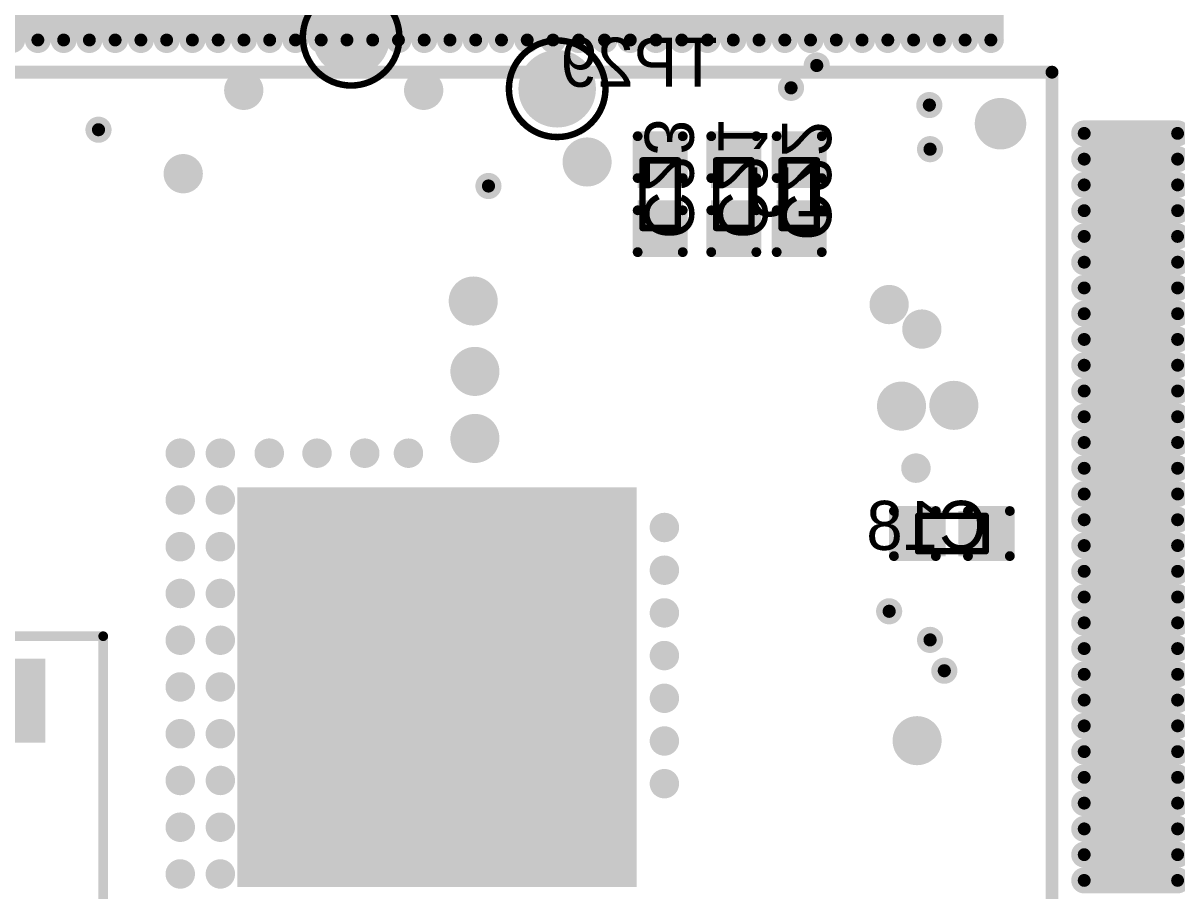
# Model space of a CAD drawing. Extents: x 722 to 1072, y 754 to 1061.
# Drawn here: x 752.07 to 769.99, y 1024.34 to 1037.82 of the extents above; entities that cross this region are included whole.
import ezdxf

# ---------------------------------------------------------------- set-up
doc = ezdxf.new("R2010")
doc.units = 0
doc.layers.get('0').update_dxf_attribs({"linetype": 'CONTINUOUS'})
for name, color, linetype in [('BOTTOMOVERLAY', 54, 'CONTINUOUS'), ('BOTTOMPASTE', 16, 'CONTINUOUS'), ('BOTTOMSOLDER', 6, 'CONTINUOUS'), ('MECHANICAL13', 56, 'CONTINUOUS'), ('MULTILAYER', 9, 'CONTINUOUS'), ('PADHOLELAYER', 156, 'CONTINUOUS'), ('TOPOVERLAY', 2, 'CONTINUOUS'), ('TOPPASTE', 8, 'CONTINUOUS'), ('TOPSOLDER', 216, 'CONTINUOUS'), ('VIAHOLELAYER', 16, 'CONTINUOUS')]:
    doc.layers.add(name, color=color, linetype=linetype)

# ---------------------------------------------------------------- blocks, each defined once
blk = doc.blocks.new('C_0402_B_120')
at = {"layer": 'BOTTOMOVERLAY', "const_width": 0.152}
for points in [[(-0.25, 0.35), (-0.9, 0.35)], [(-0.9, 0.35), (-0.9, -0.35)], [(0.9, 0.35), (0.25, 0.35)], [(0.9, 0.35), (0.9, -0.35)], [(-0.25, -0.35), (-0.9, -0.35)], [(0.9, -0.35), (0.25, -0.35)]]:
    blk.add_lwpolyline(points, dxfattribs=at)
at = {"layer": 'BOTTOMOVERLAY', "const_width": 0.0762}
for points in [[(-0.938, 0.35, 1), (-0.862, 0.35, 1)], [(-0.938, 0.35, 1), (-0.862, 0.35, 1)], [(-0.288, 0.35, 1), (-0.212, 0.35, 1)], [(0.212, 0.35, 1), (0.288, 0.35, 1)], [(0.862, 0.35, 1), (0.938, 0.35, 1)], [(0.862, 0.35, 1), (0.938, 0.35, 1)], [(-0.938, -0.35, 1), (-0.862, -0.35, 1)], [(-0.938, -0.35, 1), (-0.862, -0.35, 1)], [(-0.288, -0.35, 1), (-0.212, -0.35, 1)], [(0.212, -0.35, 1), (0.288, -0.35, 1)], [(0.862, -0.35, 1), (0.938, -0.35, 1)], [(0.862, -0.35, 1), (0.938, -0.35, 1)]]:
    blk.add_lwpolyline(points, format="xyb", close=True, dxfattribs=at)
at = {"layer": 'BOTTOMPASTE'}
for points in [[(-0.8, 0.25), (-0.8, -0.25), (-0.2, 0.25), (-0.2, -0.25)], [(0.2, 0.25), (0.2, -0.25), (0.8, 0.25), (0.8, -0.25)]]:
    blk.add_solid(points, dxfattribs=at)
at = {"layer": 'BOTTOMSOLDER'}
for points in [[(-0.902, 0.352), (-0.902, -0.352), (-0.098, 0.352), (-0.098, -0.352)], [(0.098, 0.352), (0.098, -0.352), (0.902, 0.352), (0.902, -0.352)]]:
    blk.add_solid(points, dxfattribs=at)
at = {"layer": 'MECHANICAL13', "const_width": 0.1}
for points in [[(0.525, 0.275), (-0.525, 0.275)], [(-0.525, 0.275), (-0.525, -0.275)], [(0.525, 0.275), (0.525, -0.275)], [(0.525, -0.275), (-0.525, -0.275)]]:
    blk.add_lwpolyline(points, dxfattribs=at)
at = {"layer": 'MECHANICAL13', "const_width": 0.05}
for points in [[(-0.55, 0.275, 1), (-0.5, 0.275, 1)], [(-0.55, 0.275, 1), (-0.5, 0.275, 1)], [(0.5, 0.275, 1), (0.55, 0.275, 1)], [(0.5, 0.275, 1), (0.55, 0.275, 1)], [(-0.55, -0.275, 1), (-0.5, -0.275, 1)], [(-0.55, -0.275, 1), (-0.5, -0.275, 1)], [(0.5, -0.275, 1), (0.55, -0.275, 1)], [(0.5, -0.275, 1), (0.55, -0.275, 1)]]:
    blk.add_lwpolyline(points, format="xyb", close=True, dxfattribs=at)
blk = doc.blocks.new('C_0402_B_125')
at = {"layer": 'BOTTOMOVERLAY', "const_width": 0.152}
for points in [[(-0.9, 0.35), (-0.9, -0.35)], [(-0.9, 0.35), (-0.25, 0.35)], [(0.25, 0.35), (0.9, 0.35)], [(0.9, 0.35), (0.9, -0.35)], [(-0.9, -0.35), (-0.25, -0.35)], [(0.25, -0.35), (0.9, -0.35)]]:
    blk.add_lwpolyline(points, dxfattribs=at)
at = {"layer": 'BOTTOMOVERLAY', "const_width": 0.0762}
for points in [[(-0.938, 0.35, 1), (-0.862, 0.35, 1)], [(-0.938, 0.35, 1), (-0.862, 0.35, 1)], [(-0.288, 0.35, 1), (-0.212, 0.35, 1)], [(0.212, 0.35, 1), (0.288, 0.35, 1)], [(0.862, 0.35, 1), (0.938, 0.35, 1)], [(0.862, 0.35, 1), (0.938, 0.35, 1)], [(-0.938, -0.35, 1), (-0.862, -0.35, 1)], [(-0.938, -0.35, 1), (-0.862, -0.35, 1)], [(-0.288, -0.35, 1), (-0.212, -0.35, 1)], [(0.212, -0.35, 1), (0.288, -0.35, 1)], [(0.862, -0.35, 1), (0.938, -0.35, 1)], [(0.862, -0.35, 1), (0.938, -0.35, 1)]]:
    blk.add_lwpolyline(points, format="xyb", close=True, dxfattribs=at)
at = {"layer": 'BOTTOMPASTE'}
for points in [[(-0.8, 0.25), (-0.8, -0.25), (-0.2, 0.25), (-0.2, -0.25)], [(0.2, 0.25), (0.2, -0.25), (0.8, 0.25), (0.8, -0.25)]]:
    blk.add_solid(points, dxfattribs=at)
at = {"layer": 'BOTTOMSOLDER'}
for points in [[(-0.902, 0.352), (-0.902, -0.352), (-0.098, 0.352), (-0.098, -0.352)], [(0.098, 0.352), (0.098, -0.352), (0.902, 0.352), (0.902, -0.352)]]:
    blk.add_solid(points, dxfattribs=at)
at = {"layer": 'MECHANICAL13', "const_width": 0.1}
for points in [[(-0.525, 0.275), (-0.525, -0.275)], [(-0.525, 0.275), (0.525, 0.275)], [(0.525, 0.275), (0.525, -0.275)], [(-0.525, -0.275), (0.525, -0.275)]]:
    blk.add_lwpolyline(points, dxfattribs=at)
at = {"layer": 'MECHANICAL13', "const_width": 0.05}
for points in [[(-0.55, 0.275, 1), (-0.5, 0.275, 1)], [(-0.55, 0.275, 1), (-0.5, 0.275, 1)], [(0.5, 0.275, 1), (0.55, 0.275, 1)], [(0.5, 0.275, 1), (0.55, 0.275, 1)], [(-0.55, -0.275, 1), (-0.5, -0.275, 1)], [(-0.55, -0.275, 1), (-0.5, -0.275, 1)], [(0.5, -0.275, 1), (0.55, -0.275, 1)], [(0.5, -0.275, 1), (0.55, -0.275, 1)]]:
    blk.add_lwpolyline(points, format="xyb", close=True, dxfattribs=at)
blk = doc.blocks.new('C_0402_B_126')
at = {"layer": 'BOTTOMOVERLAY', "const_width": 0.152}
for points in [[(-0.9, 0.35), (-0.25, 0.35)], [(-0.9, 0.35), (-0.9, -0.35)], [(0.25, 0.35), (0.9, 0.35)], [(0.9, 0.35), (0.9, -0.35)], [(-0.9, -0.35), (-0.25, -0.35)], [(0.25, -0.35), (0.9, -0.35)]]:
    blk.add_lwpolyline(points, dxfattribs=at)
at = {"layer": 'BOTTOMOVERLAY', "const_width": 0.0762}
for points in [[(-0.938, 0.35, 1), (-0.862, 0.35, 1)], [(-0.938, 0.35, 1), (-0.862, 0.35, 1)], [(-0.288, 0.35, 1), (-0.212, 0.35, 1)], [(0.212, 0.35, 1), (0.288, 0.35, 1)], [(0.862, 0.35, 1), (0.938, 0.35, 1)], [(0.862, 0.35, 1), (0.938, 0.35, 1)], [(-0.938, -0.35, 1), (-0.862, -0.35, 1)], [(-0.938, -0.35, 1), (-0.862, -0.35, 1)], [(-0.288, -0.35, 1), (-0.212, -0.35, 1)], [(0.212, -0.35, 1), (0.288, -0.35, 1)], [(0.862, -0.35, 1), (0.938, -0.35, 1)], [(0.862, -0.35, 1), (0.938, -0.35, 1)]]:
    blk.add_lwpolyline(points, format="xyb", close=True, dxfattribs=at)
at = {"layer": 'BOTTOMPASTE'}
for points in [[(-0.8, 0.25), (-0.8, -0.25), (-0.2, 0.25), (-0.2, -0.25)], [(0.2, 0.25), (0.2, -0.25), (0.8, 0.25), (0.8, -0.25)]]:
    blk.add_solid(points, dxfattribs=at)
at = {"layer": 'BOTTOMSOLDER'}
for points in [[(-0.902, 0.352), (-0.902, -0.352), (-0.098, 0.352), (-0.098, -0.352)], [(0.098, 0.352), (0.098, -0.352), (0.902, 0.352), (0.902, -0.352)]]:
    blk.add_solid(points, dxfattribs=at)
at = {"layer": 'MECHANICAL13', "const_width": 0.1}
for points in [[(-0.525, 0.275), (0.525, 0.275)], [(-0.525, 0.275), (-0.525, -0.275)], [(0.525, 0.275), (0.525, -0.275)], [(-0.525, -0.275), (0.525, -0.275)]]:
    blk.add_lwpolyline(points, dxfattribs=at)
at = {"layer": 'MECHANICAL13', "const_width": 0.05}
for points in [[(-0.55, 0.275, 1), (-0.5, 0.275, 1)], [(-0.55, 0.275, 1), (-0.5, 0.275, 1)], [(0.5, 0.275, 1), (0.55, 0.275, 1)], [(0.5, 0.275, 1), (0.55, 0.275, 1)], [(-0.55, -0.275, 1), (-0.5, -0.275, 1)], [(-0.55, -0.275, 1), (-0.5, -0.275, 1)], [(0.5, -0.275, 1), (0.55, -0.275, 1)], [(0.5, -0.275, 1), (0.55, -0.275, 1)]]:
    blk.add_lwpolyline(points, format="xyb", close=True, dxfattribs=at)
blk = doc.blocks.new('C_0402_B_127')
at = {"layer": 'BOTTOMOVERLAY', "const_width": 0.152}
for points in [[(-0.9, 0.35), (-0.9, -0.35)], [(-0.9, 0.35), (-0.25, 0.35)], [(0.25, 0.35), (0.9, 0.35)], [(0.9, 0.35), (0.9, -0.35)], [(-0.9, -0.35), (-0.25, -0.35)], [(0.25, -0.35), (0.9, -0.35)]]:
    blk.add_lwpolyline(points, dxfattribs=at)
at = {"layer": 'BOTTOMOVERLAY', "const_width": 0.0762}
for points in [[(-0.938, 0.35, 1), (-0.862, 0.35, 1)], [(-0.938, 0.35, 1), (-0.862, 0.35, 1)], [(-0.288, 0.35, 1), (-0.212, 0.35, 1)], [(0.212, 0.35, 1), (0.288, 0.35, 1)], [(0.862, 0.35, 1), (0.938, 0.35, 1)], [(0.862, 0.35, 1), (0.938, 0.35, 1)], [(-0.938, -0.35, 1), (-0.862, -0.35, 1)], [(-0.938, -0.35, 1), (-0.862, -0.35, 1)], [(-0.288, -0.35, 1), (-0.212, -0.35, 1)], [(0.212, -0.35, 1), (0.288, -0.35, 1)], [(0.862, -0.35, 1), (0.938, -0.35, 1)], [(0.862, -0.35, 1), (0.938, -0.35, 1)]]:
    blk.add_lwpolyline(points, format="xyb", close=True, dxfattribs=at)
at = {"layer": 'BOTTOMPASTE'}
for points in [[(-0.8, 0.25), (-0.8, -0.25), (-0.2, 0.25), (-0.2, -0.25)], [(0.2, 0.25), (0.2, -0.25), (0.8, 0.25), (0.8, -0.25)]]:
    blk.add_solid(points, dxfattribs=at)
at = {"layer": 'BOTTOMSOLDER'}
for points in [[(-0.902, 0.352), (-0.902, -0.352), (-0.098, 0.352), (-0.098, -0.352)], [(0.098, 0.352), (0.098, -0.352), (0.902, 0.352), (0.902, -0.352)]]:
    blk.add_solid(points, dxfattribs=at)
at = {"layer": 'MECHANICAL13', "const_width": 0.1}
for points in [[(-0.525, 0.275), (-0.525, -0.275)], [(-0.525, 0.275), (0.525, 0.275)], [(0.525, 0.275), (0.525, -0.275)], [(-0.525, -0.275), (0.525, -0.275)]]:
    blk.add_lwpolyline(points, dxfattribs=at)
at = {"layer": 'MECHANICAL13', "const_width": 0.05}
for points in [[(-0.55, 0.275, 1), (-0.5, 0.275, 1)], [(-0.55, 0.275, 1), (-0.5, 0.275, 1)], [(0.5, 0.275, 1), (0.55, 0.275, 1)], [(0.5, 0.275, 1), (0.55, 0.275, 1)], [(-0.55, -0.275, 1), (-0.5, -0.275, 1)], [(-0.55, -0.275, 1), (-0.5, -0.275, 1)], [(0.5, -0.275, 1), (0.55, -0.275, 1)], [(0.5, -0.275, 1), (0.55, -0.275, 1)]]:
    blk.add_lwpolyline(points, format="xyb", close=True, dxfattribs=at)
blk = doc.blocks.new('WTB_SIDE_6PIN_B_208')
at = {"layer": 'BOTTOMOVERLAY', "const_width": 0.15}
for points in [[(-1, 5.2), (-1, -1.95)], [(-1, 5.2), (12.4, 5.2)], [(12.4, 5.2), (12.4, -1.95)], [(-1, -1.95), (12.4, -1.95)]]:
    blk.add_lwpolyline(points, dxfattribs=at)
at = {"layer": 'BOTTOMOVERLAY', "const_width": 0.0751}
for points in [[(-1.038, 5.2, 1), (-0.962, 5.2, 1)], [(-1.038, 5.2, 1), (-0.962, 5.2, 1)], [(12.362, 5.2, 1), (12.438, 5.2, 1)], [(12.362, 5.2, 1), (12.438, 5.2, 1)], [(-1.038, -1.95, 1), (-0.962, -1.95, 1)], [(-1.038, -1.95, 1), (-0.962, -1.95, 1)], [(12.362, -1.95, 1), (12.438, -1.95, 1)], [(12.362, -1.95, 1), (12.438, -1.95, 1)]]:
    blk.add_lwpolyline(points, format="xyb", close=True, dxfattribs=at)
at = {"layer": 'BOTTOMPASTE'}
for points in [[(1.6, 5.05), (1.6, 2.35), (2.3, 5.05), (2.3, 2.35)], [(3.1, 5.05), (3.1, 2.35), (3.8, 5.05), (3.8, 2.35)], [(4.6, 5.05), (4.6, 2.35), (5.3, 5.05), (5.3, 2.35)], [(6.1, 5.05), (6.1, 2.35), (6.8, 5.05), (6.8, 2.35)], [(7.6, 5.05), (7.6, 2.35), (8.3, 5.05), (8.3, 2.35)], [(9.1, 5.05), (9.1, 2.35), (9.8, 5.05), (9.8, 2.35)], [(-0.55, 0.95), (-0.55, -0.95), (0.55, 0.95), (0.55, -0.95)], [(10.85, 0.95), (10.85, -0.95), (11.95, 0.95), (11.95, -0.95)]]:
    blk.add_solid(points, dxfattribs=at)
at = {"layer": 'BOTTOMSOLDER'}
for points in [[(1.498, 5.152), (1.498, 2.248), (2.402, 5.152), (2.402, 2.248)], [(2.998, 5.152), (2.998, 2.248), (3.902, 5.152), (3.902, 2.248)], [(4.498, 5.152), (4.498, 2.248), (5.402, 5.152), (5.402, 2.248)], [(5.998, 5.152), (5.998, 2.248), (6.902, 5.152), (6.902, 2.248)], [(7.498, 5.152), (7.498, 2.248), (8.402, 5.152), (8.402, 2.248)], [(8.998, 5.152), (8.998, 2.248), (9.902, 5.152), (9.902, 2.248)], [(-0.652, 1.052), (-0.652, -1.052), (0.652, 1.052), (0.652, -1.052)], [(10.748, 1.052), (10.748, -1.052), (12.052, 1.052), (12.052, -1.052)]]:
    blk.add_solid(points, dxfattribs=at)
blk = doc.blocks.new('TQFP177P0_4_282')
at = {"layer": 'BOTTOMSOLDER'}
blk.add_solid([(3.102, -3.102), (3.102, 3.102), (-3.102, -3.102), (-3.102, 3.102)], dxfattribs=at)
at = {"layer": 'MULTILAYER'}
blk.add_solid([(3, -3), (3, 3), (-3, -3), (-3, 3)], dxfattribs=at)
at = {"layer": 'PADHOLELAYER', "const_width": 1}
blk.add_lwpolyline([(-0.5, 0, 1), (0.5, 0, 1)], format="xyb", close=True, dxfattribs=at)
at = {"layer": 'TOPOVERLAY', "const_width": 0.2}
for points in [[(9.55, 9.55), (-9.55, 9.55)], [(-9.55, -9.55), (-9.55, 9.55)]]:
    blk.add_lwpolyline(points, dxfattribs=at)
at = {"layer": 'TOPOVERLAY'}
for points, const_width in [([(-9.6, 9.55, 1), (-9.5, 9.55, 1)], 0.0999), ([(-9.6, 9.55, 1), (-9.5, 9.55, 1)], 0.0999), ([(-8.55, 8.75, 1), (-8.95, 8.75, 1)], 0.4), ([(-9.05, 8.75, 1), (-8.85, 8.75, 1)], 0.2), ([(-8.65, 8.75, 1), (-8.45, 8.75, 1)], 0.2)]:
    blk.add_lwpolyline(points, format="xyb", close=True, dxfattribs=dict(at, const_width=const_width))
at = {"layer": 'TOPPASTE', "const_width": 0.2}
for points in [[(-8.6, 11.5), (-8.6, 10.05)], [(-8.2, 11.5), (-8.2, 10.05)], [(-7.8, 11.5), (-7.8, 10.05)], [(-7.4, 11.5), (-7.4, 10.05)], [(-7, 11.5), (-7, 10.05)], [(-6.6, 11.5), (-6.6, 10.05)], [(-6.2, 11.5), (-6.2, 10.05)], [(-5.8, 11.5), (-5.8, 10.05)], [(-5.4, 11.5), (-5.4, 10.05)], [(-5, 11.5), (-5, 10.05)], [(-4.6, 11.5), (-4.6, 10.05)], [(-4.2, 11.5), (-4.2, 10.05)], [(-3.8, 11.5), (-3.8, 10.05)], [(-3.4, 11.5), (-3.4, 10.05)], [(-3, 11.5), (-3, 10.05)], [(-2.6, 11.5), (-2.6, 10.05)], [(-2.2, 11.5), (-2.2, 10.05)], [(-1.8, 11.5), (-1.8, 10.05)], [(-1.4, 11.5), (-1.4, 10.05)], [(-1, 11.5), (-1, 10.05)], [(-0.6, 11.5), (-0.6, 10.05)], [(-0.2, 11.5), (-0.2, 10.05)], [(0.2, 11.5), (0.2, 10.05)], [(0.6, 11.5), (0.6, 10.05)], [(1, 11.5), (1, 10.05)], [(1.4, 11.5), (1.4, 10.05)], [(1.8, 11.5), (1.8, 10.05)], [(2.2, 11.5), (2.2, 10.05)], [(2.6, 11.5), (2.6, 10.05)], [(3, 11.5), (3, 10.05)], [(-10.05, 8.6), (-11.5, 8.6)], [(-10.05, 8.2), (-11.5, 8.2)], [(-10.05, 7.8), (-11.5, 7.8)], [(-10.05, 7.4), (-11.5, 7.4)], [(-10.05, 7), (-11.5, 7)], [(-10.05, 6.6), (-11.5, 6.6)], [(-10.05, 6.2), (-11.5, 6.2)], [(-10.05, 5.8), (-11.5, 5.8)], [(-10.05, 5.4), (-11.5, 5.4)], [(-10.05, 5), (-11.5, 5)], [(-10.05, 4.6), (-11.5, 4.6)], [(-10.05, 4.2), (-11.5, 4.2)], [(-10.05, 3.8), (-11.5, 3.8)], [(-10.05, 3.4), (-11.5, 3.4)], [(-10.05, 3), (-11.5, 3)], [(-10.05, 2.6), (-11.5, 2.6)], [(-10.05, 2.2), (-11.5, 2.2)], [(-10.05, 1.8), (-11.5, 1.8)], [(-10.05, 1.4), (-11.5, 1.4)], [(-10.05, 1), (-11.5, 1)], [(-10.05, 0.6), (-11.5, 0.6)], [(-10.05, 0.2), (-11.5, 0.2)], [(-10.05, -0.2), (-11.5, -0.2)], [(-10.05, -0.6), (-11.5, -0.6)], [(-10.05, -1), (-11.5, -1)], [(-10.05, -1.4), (-11.5, -1.4)], [(-10.05, -1.8), (-11.5, -1.8)], [(-10.05, -2.2), (-11.5, -2.2)], [(-10.05, -2.6), (-11.5, -2.6)], [(-10.05, -3), (-11.5, -3)], [(-10.05, -3.4), (-11.5, -3.4)], [(-10.05, -3.8), (-11.5, -3.8)], [(-10.05, -4.2), (-11.5, -4.2)], [(-10.05, -4.6), (-11.5, -4.6)], [(-10.05, -5), (-11.5, -5)], [(-10.05, -5.4), (-11.5, -5.4)], [(-10.05, -5.8), (-11.5, -5.8)], [(-10.05, -6.2), (-11.5, -6.2)]]:
    blk.add_lwpolyline(points, dxfattribs=at)
at = {"layer": 'TOPPASTE', "const_width": 0.0999}
for points in [[(-8.65, 11.5, 1), (-8.55, 11.5, 1)], [(-8.25, 11.5, 1), (-8.15, 11.5, 1)], [(-7.85, 11.5, 1), (-7.75, 11.5, 1)], [(-7.45, 11.5, 1), (-7.35, 11.5, 1)], [(-7.05, 11.5, 1), (-6.95, 11.5, 1)], [(-6.65, 11.5, 1), (-6.55, 11.5, 1)], [(-6.25, 11.5, 1), (-6.15, 11.5, 1)], [(-5.85, 11.5, 1), (-5.75, 11.5, 1)], [(-5.45, 11.5, 1), (-5.35, 11.5, 1)], [(-5.05, 11.5, 1), (-4.95, 11.5, 1)], [(-4.65, 11.5, 1), (-4.55, 11.5, 1)], [(-4.25, 11.5, 1), (-4.15, 11.5, 1)], [(-3.85, 11.5, 1), (-3.75, 11.5, 1)], [(-3.45, 11.5, 1), (-3.35, 11.5, 1)], [(-3.05, 11.5, 1), (-2.95, 11.5, 1)], [(-2.65, 11.5, 1), (-2.55, 11.5, 1)], [(-2.25, 11.5, 1), (-2.15, 11.5, 1)], [(-1.85, 11.5, 1), (-1.75, 11.5, 1)], [(-1.45, 11.5, 1), (-1.35, 11.5, 1)], [(-1.05, 11.5, 1), (-0.95, 11.5, 1)], [(-0.65, 11.5, 1), (-0.55, 11.5, 1)], [(-0.25, 11.5, 1), (-0.15, 11.5, 1)], [(0.15, 11.5, 1), (0.25, 11.5, 1)], [(0.55, 11.5, 1), (0.65, 11.5, 1)], [(0.95, 11.5, 1), (1.05, 11.5, 1)], [(1.35, 11.5, 1), (1.45, 11.5, 1)], [(1.75, 11.5, 1), (1.85, 11.5, 1)], [(2.15, 11.5, 1), (2.25, 11.5, 1)], [(2.55, 11.5, 1), (2.65, 11.5, 1)], [(2.95, 11.5, 1), (3.05, 11.5, 1)], [(-8.65, 10.05, 1), (-8.55, 10.05, 1)], [(-8.25, 10.05, 1), (-8.15, 10.05, 1)], [(-7.85, 10.05, 1), (-7.75, 10.05, 1)], [(-7.45, 10.05, 1), (-7.35, 10.05, 1)], [(-7.05, 10.05, 1), (-6.95, 10.05, 1)], [(-6.65, 10.05, 1), (-6.55, 10.05, 1)], [(-6.25, 10.05, 1), (-6.15, 10.05, 1)], [(-5.85, 10.05, 1), (-5.75, 10.05, 1)], [(-5.45, 10.05, 1), (-5.35, 10.05, 1)], [(-5.05, 10.05, 1), (-4.95, 10.05, 1)], [(-4.65, 10.05, 1), (-4.55, 10.05, 1)], [(-4.25, 10.05, 1), (-4.15, 10.05, 1)], [(-3.85, 10.05, 1), (-3.75, 10.05, 1)], [(-3.45, 10.05, 1), (-3.35, 10.05, 1)], [(-3.05, 10.05, 1), (-2.95, 10.05, 1)], [(-2.65, 10.05, 1), (-2.55, 10.05, 1)], [(-2.25, 10.05, 1), (-2.15, 10.05, 1)], [(-1.85, 10.05, 1), (-1.75, 10.05, 1)], [(-1.45, 10.05, 1), (-1.35, 10.05, 1)], [(-1.05, 10.05, 1), (-0.95, 10.05, 1)], [(-0.65, 10.05, 1), (-0.55, 10.05, 1)], [(-0.25, 10.05, 1), (-0.15, 10.05, 1)], [(0.15, 10.05, 1), (0.25, 10.05, 1)], [(0.55, 10.05, 1), (0.65, 10.05, 1)], [(0.95, 10.05, 1), (1.05, 10.05, 1)], [(1.35, 10.05, 1), (1.45, 10.05, 1)], [(1.75, 10.05, 1), (1.85, 10.05, 1)], [(2.15, 10.05, 1), (2.25, 10.05, 1)], [(2.55, 10.05, 1), (2.65, 10.05, 1)], [(2.95, 10.05, 1), (3.05, 10.05, 1)], [(-10.1, 8.6, 1), (-10, 8.6, 1)], [(-10.1, 8.2, 1), (-10, 8.2, 1)], [(-10.1, 7.8, 1), (-10, 7.8, 1)], [(-10.1, 7.4, 1), (-10, 7.4, 1)], [(-10.1, 7, 1), (-10, 7, 1)], [(-10.1, 6.6, 1), (-10, 6.6, 1)], [(-10.1, 6.2, 1), (-10, 6.2, 1)], [(-10.1, 5.8, 1), (-10, 5.8, 1)], [(-10.1, 5.4, 1), (-10, 5.4, 1)], [(-10.1, 5, 1), (-10, 5, 1)], [(-10.1, 4.6, 1), (-10, 4.6, 1)], [(-10.1, 4.2, 1), (-10, 4.2, 1)], [(-10.1, 3.8, 1), (-10, 3.8, 1)], [(-10.1, 3.4, 1), (-10, 3.4, 1)], [(-10.1, 3, 1), (-10, 3, 1)], [(-10.1, 2.6, 1), (-10, 2.6, 1)], [(-10.1, 2.2, 1), (-10, 2.2, 1)], [(-10.1, 1.8, 1), (-10, 1.8, 1)], [(-10.1, 1.4, 1), (-10, 1.4, 1)], [(-10.1, 1, 1), (-10, 1, 1)], [(-10.1, 0.6, 1), (-10, 0.6, 1)], [(-10.1, 0.2, 1), (-10, 0.2, 1)], [(-10.1, -0.2, 1), (-10, -0.2, 1)], [(-10.1, -0.6, 1), (-10, -0.6, 1)], [(-10.1, -1, 1), (-10, -1, 1)], [(-10.1, -1.4, 1), (-10, -1.4, 1)], [(-10.1, -1.8, 1), (-10, -1.8, 1)], [(-10.1, -2.2, 1), (-10, -2.2, 1)], [(-10.1, -2.6, 1), (-10, -2.6, 1)], [(-10.1, -3, 1), (-10, -3, 1)], [(-10.1, -3.4, 1), (-10, -3.4, 1)], [(-10.1, -3.8, 1), (-10, -3.8, 1)], [(-10.1, -4.2, 1), (-10, -4.2, 1)], [(-10.1, -4.6, 1), (-10, -4.6, 1)], [(-10.1, -5, 1), (-10, -5, 1)], [(-10.1, -5.4, 1), (-10, -5.4, 1)], [(-10.1, -5.8, 1), (-10, -5.8, 1)], [(-10.1, -6.2, 1), (-10, -6.2, 1)]]:
    blk.add_lwpolyline(points, format="xyb", close=True, dxfattribs=at)
at = {"layer": 'TOPSOLDER', "const_width": 0.403}
for points in [[(-8.6, 11.5), (-8.6, 10.05)], [(-8.2, 11.5), (-8.2, 10.05)], [(-7.8, 11.5), (-7.8, 10.05)], [(-7.4, 11.5), (-7.4, 10.05)], [(-7, 11.5), (-7, 10.05)], [(-6.6, 11.5), (-6.6, 10.05)], [(-6.2, 11.5), (-6.2, 10.05)], [(-5.8, 11.5), (-5.8, 10.05)], [(-5.4, 11.5), (-5.4, 10.05)], [(-5, 11.5), (-5, 10.05)], [(-4.6, 11.5), (-4.6, 10.05)], [(-4.2, 11.5), (-4.2, 10.05)], [(-3.8, 11.5), (-3.8, 10.05)], [(-3.4, 11.5), (-3.4, 10.05)], [(-3, 11.5), (-3, 10.05)], [(-2.6, 11.5), (-2.6, 10.05)], [(-2.2, 11.5), (-2.2, 10.05)], [(-1.8, 11.5), (-1.8, 10.05)], [(-1.4, 11.5), (-1.4, 10.05)], [(-1, 11.5), (-1, 10.05)], [(-0.6, 11.5), (-0.6, 10.05)], [(-0.2, 11.5), (-0.2, 10.05)], [(0.2, 11.5), (0.2, 10.05)], [(0.6, 11.5), (0.6, 10.05)], [(1, 11.5), (1, 10.05)], [(1.4, 11.5), (1.4, 10.05)], [(1.8, 11.5), (1.8, 10.05)], [(2.2, 11.5), (2.2, 10.05)], [(2.6, 11.5), (2.6, 10.05)], [(3, 11.5), (3, 10.05)], [(-10.05, 8.6), (-11.5, 8.6)], [(-10.05, 8.2), (-11.5, 8.2)], [(-10.05, 7.8), (-11.5, 7.8)], [(-10.05, 7.4), (-11.5, 7.4)], [(-10.05, 7), (-11.5, 7)], [(-10.05, 6.6), (-11.5, 6.6)], [(-10.05, 6.2), (-11.5, 6.2)], [(-10.05, 5.8), (-11.5, 5.8)], [(-10.05, 5.4), (-11.5, 5.4)], [(-10.05, 5), (-11.5, 5)], [(-10.05, 4.6), (-11.5, 4.6)], [(-10.05, 4.2), (-11.5, 4.2)], [(-10.05, 3.8), (-11.5, 3.8)], [(-10.05, 3.4), (-11.5, 3.4)], [(-10.05, 3), (-11.5, 3)], [(-10.05, 2.6), (-11.5, 2.6)], [(-10.05, 2.2), (-11.5, 2.2)], [(-10.05, 1.8), (-11.5, 1.8)], [(-10.05, 1.4), (-11.5, 1.4)], [(-10.05, 1), (-11.5, 1)], [(-10.05, 0.6), (-11.5, 0.6)], [(-10.05, 0.2), (-11.5, 0.2)], [(-10.05, -0.2), (-11.5, -0.2)], [(-10.05, -0.6), (-11.5, -0.6)], [(-10.05, -1), (-11.5, -1)], [(-10.05, -1.4), (-11.5, -1.4)], [(-10.05, -1.8), (-11.5, -1.8)], [(-10.05, -2.2), (-11.5, -2.2)], [(-10.05, -2.6), (-11.5, -2.6)], [(-10.05, -3), (-11.5, -3)], [(-10.05, -3.4), (-11.5, -3.4)], [(-10.05, -3.8), (-11.5, -3.8)], [(-10.05, -4.2), (-11.5, -4.2)], [(-10.05, -4.6), (-11.5, -4.6)], [(-10.05, -5), (-11.5, -5)], [(-10.05, -5.4), (-11.5, -5.4)], [(-10.05, -5.8), (-11.5, -5.8)], [(-10.05, -6.2), (-11.5, -6.2)], [(-10.05, -6.6), (-11.5, -6.6)]]:
    blk.add_lwpolyline(points, dxfattribs=at)
at = {"layer": 'TOPSOLDER', "const_width": 0.202}
for points in [[(-8.701, 11.5, 1), (-8.499, 11.5, 1)], [(-8.301, 11.5, 1), (-8.099, 11.5, 1)], [(-7.901, 11.5, 1), (-7.699, 11.5, 1)], [(-7.501, 11.5, 1), (-7.299, 11.5, 1)], [(-7.101, 11.5, 1), (-6.899, 11.5, 1)], [(-6.701, 11.5, 1), (-6.499, 11.5, 1)], [(-6.301, 11.5, 1), (-6.099, 11.5, 1)], [(-5.901, 11.5, 1), (-5.699, 11.5, 1)], [(-5.501, 11.5, 1), (-5.299, 11.5, 1)], [(-5.101, 11.5, 1), (-4.899, 11.5, 1)], [(-4.701, 11.5, 1), (-4.499, 11.5, 1)], [(-4.301, 11.5, 1), (-4.099, 11.5, 1)], [(-3.901, 11.5, 1), (-3.699, 11.5, 1)], [(-3.501, 11.5, 1), (-3.299, 11.5, 1)], [(-3.101, 11.5, 1), (-2.899, 11.5, 1)], [(-2.701, 11.5, 1), (-2.499, 11.5, 1)], [(-2.301, 11.5, 1), (-2.099, 11.5, 1)], [(-1.901, 11.5, 1), (-1.699, 11.5, 1)], [(-1.501, 11.5, 1), (-1.299, 11.5, 1)], [(-1.101, 11.5, 1), (-0.899, 11.5, 1)], [(-0.701, 11.5, 1), (-0.499, 11.5, 1)], [(-0.301, 11.5, 1), (-0.099, 11.5, 1)], [(0.099, 11.5, 1), (0.301, 11.5, 1)], [(0.499, 11.5, 1), (0.701, 11.5, 1)], [(0.899, 11.5, 1), (1.101, 11.5, 1)], [(1.299, 11.5, 1), (1.501, 11.5, 1)], [(1.699, 11.5, 1), (1.901, 11.5, 1)], [(2.099, 11.5, 1), (2.301, 11.5, 1)], [(2.499, 11.5, 1), (2.701, 11.5, 1)], [(2.899, 11.5, 1), (3.101, 11.5, 1)], [(-8.701, 10.05, 1), (-8.499, 10.05, 1)], [(-8.301, 10.05, 1), (-8.099, 10.05, 1)], [(-7.901, 10.05, 1), (-7.699, 10.05, 1)], [(-7.501, 10.05, 1), (-7.299, 10.05, 1)], [(-7.101, 10.05, 1), (-6.899, 10.05, 1)], [(-6.701, 10.05, 1), (-6.499, 10.05, 1)], [(-6.301, 10.05, 1), (-6.099, 10.05, 1)], [(-5.901, 10.05, 1), (-5.699, 10.05, 1)], [(-5.501, 10.05, 1), (-5.299, 10.05, 1)], [(-5.101, 10.05, 1), (-4.899, 10.05, 1)], [(-4.701, 10.05, 1), (-4.499, 10.05, 1)], [(-4.301, 10.05, 1), (-4.099, 10.05, 1)], [(-3.901, 10.05, 1), (-3.699, 10.05, 1)], [(-3.501, 10.05, 1), (-3.299, 10.05, 1)], [(-3.101, 10.05, 1), (-2.899, 10.05, 1)], [(-2.701, 10.05, 1), (-2.499, 10.05, 1)], [(-2.301, 10.05, 1), (-2.099, 10.05, 1)], [(-1.901, 10.05, 1), (-1.699, 10.05, 1)], [(-1.501, 10.05, 1), (-1.299, 10.05, 1)], [(-1.101, 10.05, 1), (-0.899, 10.05, 1)], [(-0.701, 10.05, 1), (-0.499, 10.05, 1)], [(-0.301, 10.05, 1), (-0.099, 10.05, 1)], [(0.099, 10.05, 1), (0.301, 10.05, 1)], [(0.499, 10.05, 1), (0.701, 10.05, 1)], [(0.899, 10.05, 1), (1.101, 10.05, 1)], [(1.299, 10.05, 1), (1.501, 10.05, 1)], [(1.699, 10.05, 1), (1.901, 10.05, 1)], [(2.099, 10.05, 1), (2.301, 10.05, 1)], [(2.499, 10.05, 1), (2.701, 10.05, 1)], [(2.899, 10.05, 1), (3.101, 10.05, 1)], [(-10.151, 8.6, 1), (-9.949, 8.6, 1)], [(-10.151, 8.2, 1), (-9.949, 8.2, 1)], [(-10.151, 7.8, 1), (-9.949, 7.8, 1)], [(-10.151, 7.4, 1), (-9.949, 7.4, 1)], [(-10.151, 7, 1), (-9.949, 7, 1)], [(-10.151, 6.6, 1), (-9.949, 6.6, 1)], [(-10.151, 6.2, 1), (-9.949, 6.2, 1)], [(-10.151, 5.8, 1), (-9.949, 5.8, 1)], [(-10.151, 5.4, 1), (-9.949, 5.4, 1)], [(-10.151, 5, 1), (-9.949, 5, 1)], [(-10.151, 4.6, 1), (-9.949, 4.6, 1)], [(-10.151, 4.2, 1), (-9.949, 4.2, 1)], [(-10.151, 3.8, 1), (-9.949, 3.8, 1)], [(-10.151, 3.4, 1), (-9.949, 3.4, 1)], [(-10.151, 3, 1), (-9.949, 3, 1)], [(-10.151, 2.6, 1), (-9.949, 2.6, 1)], [(-10.151, 2.2, 1), (-9.949, 2.2, 1)], [(-10.151, 1.8, 1), (-9.949, 1.8, 1)], [(-10.151, 1.4, 1), (-9.949, 1.4, 1)], [(-10.151, 1, 1), (-9.949, 1, 1)], [(-10.151, 0.6, 1), (-9.949, 0.6, 1)], [(-10.151, 0.2, 1), (-9.949, 0.2, 1)], [(-10.151, -0.2, 1), (-9.949, -0.2, 1)], [(-10.151, -0.6, 1), (-9.949, -0.6, 1)], [(-10.151, -1, 1), (-9.949, -1, 1)], [(-10.151, -1.4, 1), (-9.949, -1.4, 1)], [(-10.151, -1.8, 1), (-9.949, -1.8, 1)], [(-10.151, -2.2, 1), (-9.949, -2.2, 1)], [(-10.151, -2.6, 1), (-9.949, -2.6, 1)], [(-10.151, -3, 1), (-9.949, -3, 1)], [(-10.151, -3.4, 1), (-9.949, -3.4, 1)], [(-10.151, -3.8, 1), (-9.949, -3.8, 1)], [(-10.151, -4.2, 1), (-9.949, -4.2, 1)], [(-10.151, -4.6, 1), (-9.949, -4.6, 1)], [(-10.151, -5, 1), (-9.949, -5, 1)], [(-10.151, -5.4, 1), (-9.949, -5.4, 1)], [(-10.151, -5.8, 1), (-9.949, -5.8, 1)], [(-10.151, -6.2, 1), (-9.949, -6.2, 1)], [(-10.151, -6.6, 1), (-9.949, -6.6, 1)]]:
    blk.add_lwpolyline(points, format="xyb", close=True, dxfattribs=at)
at = {"layer": 'TOPSOLDER'}
blk.add_solid([(3.102, -3.102), (3.102, 3.102), (-3.102, -3.102), (-3.102, 3.102)], dxfattribs=at)
blk = doc.blocks.new('TESTPOINT2_B_341')
at = {"layer": 'BOTTOMOVERLAY'}
for points, const_width in [([(0.75, 0, 1), (-0.75, 0, 1)], 0.1), ([(-0.775, 0, 1), (-0.725, 0, 1)], 0.05), ([(0.725, 0, 1), (0.775, 0, 1)], 0.05)]:
    blk.add_lwpolyline(points, format="xyb", close=True, dxfattribs=dict(at, const_width=const_width))
at = {"layer": 'BOTTOMPASTE', "const_width": 0.5}
blk.add_lwpolyline([(-0.25, 0, 1), (0.25, 0, 1)], format="xyb", close=True, dxfattribs=at)
at = {"layer": 'BOTTOMSOLDER', "const_width": 0.602}
blk.add_lwpolyline([(-0.301, 0, 1), (0.301, 0, 1)], format="xyb", close=True, dxfattribs=at)
blk = doc.blocks.new('TESTPOINT2_B_344')
at = {"layer": 'BOTTOMOVERLAY'}
for points, const_width in [([(0.75, 0, 1), (-0.75, 0, 1)], 0.1), ([(-0.775, 0, 1), (-0.725, 0, 1)], 0.05), ([(0.725, 0, 1), (0.775, 0, 1)], 0.05)]:
    blk.add_lwpolyline(points, format="xyb", close=True, dxfattribs=dict(at, const_width=const_width))
at = {"layer": 'BOTTOMPASTE', "const_width": 0.5}
blk.add_lwpolyline([(-0.25, 0, 1), (0.25, 0, 1)], format="xyb", close=True, dxfattribs=at)
at = {"layer": 'BOTTOMSOLDER', "const_width": 0.602}
blk.add_lwpolyline([(-0.301, 0, 1), (0.301, 0, 1)], format="xyb", close=True, dxfattribs=at)

msp = doc.modelspace()

# ---------------------------------------------------------------- linework, layer by layer
at = {"layer": 'MULTILAYER'}
for points, const_width in [([(764.292, 1037.16, 1), (764.496, 1037.16, 1)], 0.203), ([(755.343, 1036.775, 1), (755.648, 1036.775, 1)], 0.305), ([(758.137, 1036.775, 1), (758.442, 1036.775, 1)], 0.305), ([(763.893, 1036.813, 1), (764.096, 1036.813, 1)], 0.203), ([(766.041, 1036.546, 1), (766.244, 1036.546, 1)], 0.203), ([(753.138, 1036.163, 1), (753.341, 1036.163, 1)], 0.203), ([(760.637, 1035.662, 1), (761.018, 1035.662, 1)], 0.381), ([(766.052, 1035.861, 1), (766.255, 1035.861, 1)], 0.203), ([(754.403, 1035.48, 1), (754.708, 1035.48, 1)], 0.305), ([(759.194, 1035.289, 1), (759.397, 1035.289, 1)], 0.203), ([(758.869, 1033.503, 1), (759.25, 1033.503, 1)], 0.381), ([(765.366, 1033.448, 1), (765.671, 1033.448, 1)], 0.305), ([(765.874, 1033.067, 1), (766.179, 1033.067, 1)], 0.305), ([(758.895, 1032.41, 1), (759.276, 1032.41, 1)], 0.381), ([(765.52, 1031.871, 1), (765.901, 1031.871, 1)], 0.381), ([(766.333, 1031.883, 1), (766.714, 1031.883, 1)], 0.381), ([(758.895, 1031.369, 1), (759.276, 1031.369, 1)], 0.381), ([(754.395, 1031.14, 1), (754.624, 1031.14, 1)], 0.229), ([(755.018, 1031.14, 1), (755.246, 1031.14, 1)], 0.229), ([(755.777, 1031.14, 1), (756.006, 1031.14, 1)], 0.229), ([(756.519, 1031.14, 1), (756.747, 1031.14, 1)], 0.229), ([(757.26, 1031.14, 1), (757.489, 1031.14, 1)], 0.229), ([(757.939, 1031.14, 1), (758.167, 1031.14, 1)], 0.229), ([(765.82, 1030.908, 1), (766.049, 1030.908, 1)], 0.229), ([(754.395, 1030.414, 1), (754.624, 1030.414, 1)], 0.229), ([(755.018, 1030.414, 1), (755.246, 1030.414, 1)], 0.229), ([(761.914, 1029.986, 1), (762.142, 1029.986, 1)], 0.229), ([(754.395, 1029.688, 1), (754.624, 1029.688, 1)], 0.229), ([(755.018, 1029.688, 1), (755.246, 1029.688, 1)], 0.229), ([(761.914, 1029.323, 1), (762.142, 1029.323, 1)], 0.229), ([(754.395, 1028.962, 1), (754.624, 1028.962, 1)], 0.229), ([(755.018, 1028.962, 1), (755.246, 1028.962, 1)], 0.229), ([(761.914, 1028.66, 1), (762.142, 1028.66, 1)], 0.229), ([(765.417, 1028.685, 1), (765.62, 1028.685, 1)], 0.203), ([(754.395, 1028.236, 1), (754.624, 1028.236, 1)], 0.229), ([(755.018, 1028.236, 1), (755.246, 1028.236, 1)], 0.229), ([(766.052, 1028.241, 1), (766.255, 1028.241, 1)], 0.203), ([(761.914, 1027.997, 1), (762.142, 1027.997, 1)], 0.229), ([(766.274, 1027.762, 1), (766.477, 1027.762, 1)], 0.203), ([(754.395, 1027.51, 1), (754.624, 1027.51, 1)], 0.229), ([(755.018, 1027.51, 1), (755.246, 1027.51, 1)], 0.229), ([(761.914, 1027.334, 1), (762.142, 1027.334, 1)], 0.229), ([(754.395, 1026.784, 1), (754.624, 1026.784, 1)], 0.229), ([(755.018, 1026.784, 1), (755.246, 1026.784, 1)], 0.229), ([(765.762, 1026.676, 1), (766.143, 1026.676, 1)], 0.381), ([(761.914, 1026.671, 1), (762.142, 1026.671, 1)], 0.229), ([(754.395, 1026.058, 1), (754.624, 1026.058, 1)], 0.229), ([(755.018, 1026.058, 1), (755.246, 1026.058, 1)], 0.229), ([(761.914, 1026.008, 1), (762.142, 1026.008, 1)], 0.229), ([(754.395, 1025.332, 1), (754.624, 1025.332, 1)], 0.229), ([(755.018, 1025.332, 1), (755.246, 1025.332, 1)], 0.229), ([(754.395, 1024.606, 1), (754.624, 1024.606, 1)], 0.229), ([(755.018, 1024.606, 1), (755.246, 1024.606, 1)], 0.229)]:
    msp.add_lwpolyline(points, format="xyb", close=True, dxfattribs=dict(at, const_width=const_width))
at = {"layer": 'VIAHOLELAYER'}
for points, const_width in [([(764.343, 1037.16, 1), (764.445, 1037.16, 1)], 0.102), ([(755.413, 1036.775, 1), (755.578, 1036.775, 1)], 0.165), ([(758.207, 1036.775, 1), (758.372, 1036.775, 1)], 0.165), ([(763.944, 1036.813, 1), (764.046, 1036.813, 1)], 0.102), ([(766.092, 1036.546, 1), (766.194, 1036.546, 1)], 0.102), ([(753.189, 1036.163, 1), (753.29, 1036.163, 1)], 0.102), ([(766.103, 1035.861, 1), (766.205, 1035.861, 1)], 0.102), ([(760.713, 1035.662, 1), (760.942, 1035.662, 1)], 0.229), ([(754.473, 1035.48, 1), (754.638, 1035.48, 1)], 0.165), ([(759.245, 1035.289, 1), (759.347, 1035.289, 1)], 0.102), ([(758.946, 1033.503, 1), (759.174, 1033.503, 1)], 0.229), ([(765.436, 1033.448, 1), (765.601, 1033.448, 1)], 0.165), ([(765.944, 1033.067, 1), (766.109, 1033.067, 1)], 0.165), ([(758.971, 1032.41, 1), (759.2, 1032.41, 1)], 0.229), ([(765.597, 1031.871, 1), (765.825, 1031.871, 1)], 0.229), ([(766.409, 1031.883, 1), (766.638, 1031.883, 1)], 0.229), ([(758.971, 1031.369, 1), (759.2, 1031.369, 1)], 0.229), ([(754.446, 1031.14, 1), (754.573, 1031.14, 1)], 0.127), ([(755.068, 1031.14, 1), (755.195, 1031.14, 1)], 0.127), ([(755.828, 1031.14, 1), (755.955, 1031.14, 1)], 0.127), ([(756.569, 1031.14, 1), (756.696, 1031.14, 1)], 0.127), ([(757.311, 1031.14, 1), (757.438, 1031.14, 1)], 0.127), ([(757.989, 1031.14, 1), (758.116, 1031.14, 1)], 0.127), ([(765.871, 1030.908, 1), (765.998, 1030.908, 1)], 0.127), ([(754.446, 1030.414, 1), (754.573, 1030.414, 1)], 0.127), ([(755.068, 1030.414, 1), (755.195, 1030.414, 1)], 0.127), ([(761.964, 1029.986, 1), (762.091, 1029.986, 1)], 0.127), ([(754.446, 1029.688, 1), (754.573, 1029.688, 1)], 0.127), ([(755.068, 1029.688, 1), (755.195, 1029.688, 1)], 0.127), ([(761.964, 1029.323, 1), (762.091, 1029.323, 1)], 0.127), ([(754.446, 1028.962, 1), (754.573, 1028.962, 1)], 0.127), ([(755.068, 1028.962, 1), (755.195, 1028.962, 1)], 0.127), ([(761.964, 1028.66, 1), (762.091, 1028.66, 1)], 0.127), ([(765.468, 1028.685, 1), (765.57, 1028.685, 1)], 0.102), ([(754.446, 1028.236, 1), (754.573, 1028.236, 1)], 0.127), ([(755.068, 1028.236, 1), (755.195, 1028.236, 1)], 0.127), ([(766.103, 1028.241, 1), (766.205, 1028.241, 1)], 0.102), ([(761.964, 1027.997, 1), (762.091, 1027.997, 1)], 0.127), ([(766.324, 1027.762, 1), (766.426, 1027.762, 1)], 0.102), ([(754.446, 1027.51, 1), (754.573, 1027.51, 1)], 0.127), ([(755.068, 1027.51, 1), (755.195, 1027.51, 1)], 0.127), ([(761.964, 1027.334, 1), (762.091, 1027.334, 1)], 0.127), ([(754.446, 1026.784, 1), (754.573, 1026.784, 1)], 0.127), ([(755.068, 1026.784, 1), (755.195, 1026.784, 1)], 0.127), ([(761.964, 1026.671, 1), (762.091, 1026.671, 1)], 0.127), ([(765.838, 1026.676, 1), (766.067, 1026.676, 1)], 0.229), ([(754.446, 1026.058, 1), (754.573, 1026.058, 1)], 0.127), ([(755.068, 1026.058, 1), (755.195, 1026.058, 1)], 0.127), ([(761.964, 1026.008, 1), (762.091, 1026.008, 1)], 0.127), ([(754.446, 1025.332, 1), (754.573, 1025.332, 1)], 0.127), ([(755.068, 1025.332, 1), (755.195, 1025.332, 1)], 0.127), ([(754.446, 1024.606, 1), (754.573, 1024.606, 1)], 0.127), ([(755.068, 1024.606, 1), (755.195, 1024.606, 1)], 0.127)]:
    msp.add_lwpolyline(points, format="xyb", close=True, dxfattribs=dict(at, const_width=const_width))

# ---------------------------------------------------------------- block references
for name, p, rotation in [('TQFP177P0_4_282', (758.498, 1027.506), 270), ('TESTPOINT2_B_341', (757.163, 1037.599), 270), ('TESTPOINT2_B_344', (760.363, 1036.799), 270), ('C_0402_B_127', (761.963, 1035.162), 90), ('C_0402_B_125', (763.106, 1035.162), 90), ('C_0402_B_126', (764.122, 1035.162), 90), ('C_0402_B_120', (766.493, 1029.892), 180), ('WTB_SIDE_6PIN_B_208', (751.363, 1015.898), 90)]:
    msp.add_blockref(name, p, dxfattribs=dict(rotation=rotation))

# ---------------------------------------------------------------- texts
at = {"layer": 'BOTTOMOVERLAY', "text_generation_flag": 2}
for s, p in [('TP29', (762.854, 1036.83)), ('C18', (767.032, 1029.638))]:
    msp.add_text(s, height=0.762, dxfattribs=at).set_placement(p)
for s, p in [('C23', (761.723, 1034.464)), ('C21', (762.866, 1034.464)), ('C22', (763.857, 1034.438))]:
    msp.add_text(s, height=0.762, rotation=270, dxfattribs=at).set_placement(p)
at = {"layer": 'TOPOVERLAY'}
msp.add_text('U1', height=0.762, dxfattribs=at).set_placement((763.298, 1034.819))

doc.saveas('drawing.dxf')
